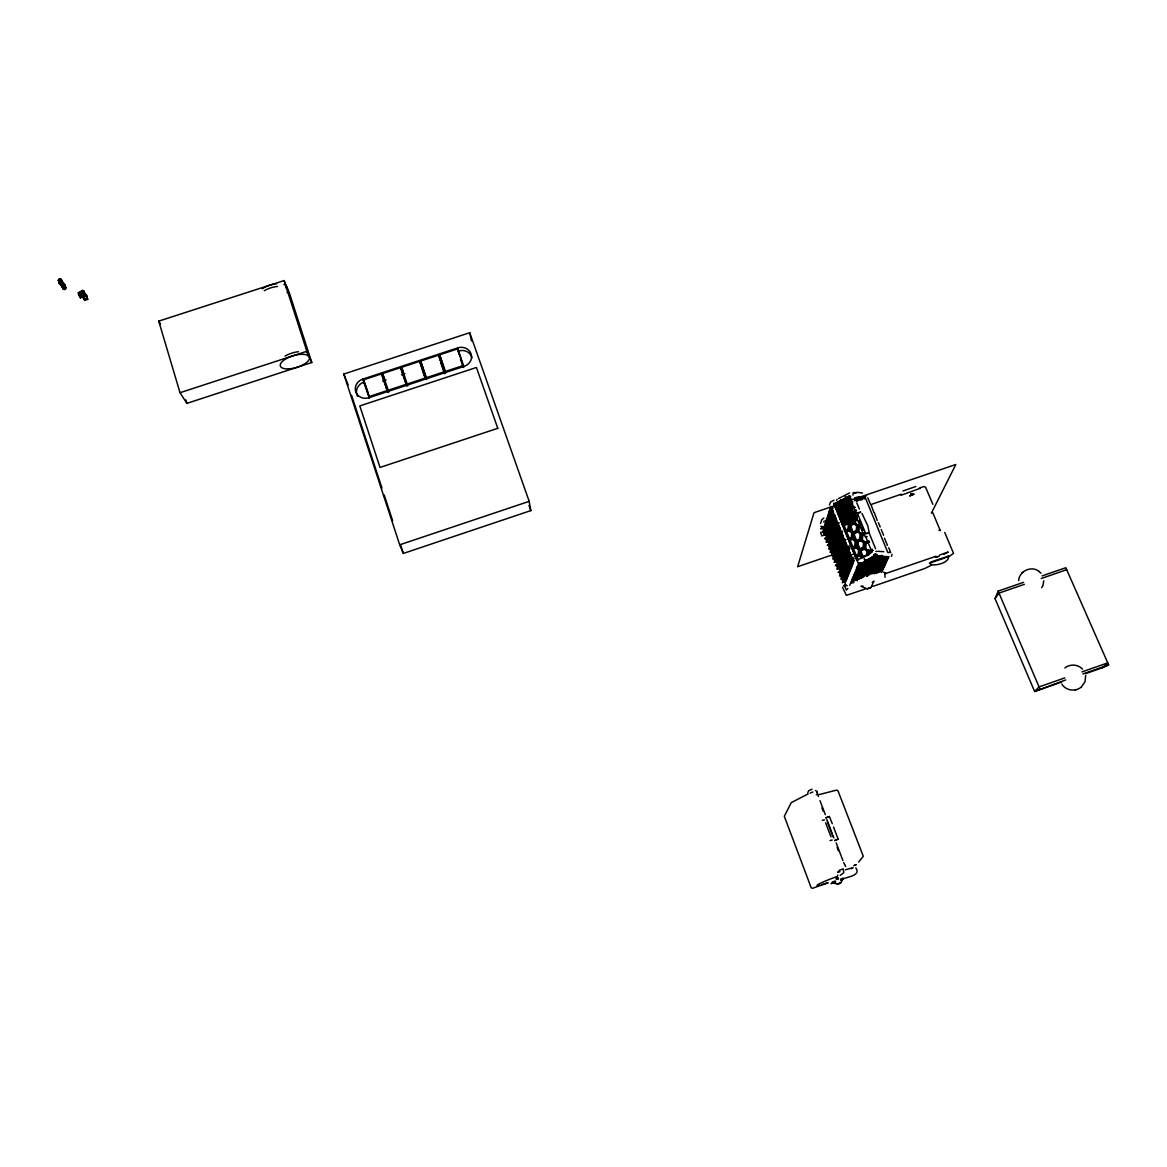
<?xml version="1.0" encoding="UTF-8"?>
<svg xmlns="http://www.w3.org/2000/svg" width="1167" height="1167" viewBox="0 0 1167 1167"><rect width="100%" height="100%" fill="white"/><g stroke="black" fill="none" stroke-linecap="round" stroke-linejoin="round"><path stroke-width="1.5" d="M815.5 790.599L816.812 791.168L818.403 796.521M1043.75 580.816L1042.948 585.28M860.604 512.196L857.497 513.436L865.608 533.304L869.167 533.071L875.586 548.753M807.768 792.714L808.293 791.459M838.096 839.204L834.551 840.59L838.096 839.044L833.559 827.009M834.653 505.88L837.775 504.261L838.008 501.781L839.642 502.043L839.394 504.509L834.653 505.88L833.88 503.94L838.008 501.781M838.475 515.289L840.109 515.522L843.026 522.714L841.392 522.495L838.475 515.289L842.764 512.794L843.216 508.214L838.81 504.888L839.19 501.183L843.756 498.805L845.375 499.068L844.062 499.739L846.629 499.316L850.597 497.361M844.485 498.426L846.119 498.674L850.714 496.296L849.095 496.019L844.485 498.426L848.117 501.154L847.65 505.749L843.814 507.733L840.444 505.136L840.809 501.431L845.929 499.841L845.448 501.227L841.495 503.167M838.023 514.166L841.144 512.561L841.597 507.966L838.227 505.369L835.105 506.989L838.023 514.166L839.657 514.399L836.739 507.237L835.105 506.989M841.392 522.495L846.148 521.109L846.6 516.529L842.195 513.188L842.647 508.593L848.103 506.857L842.647 508.593M855.236 507.353L853.631 507.12L850.685 499.899L847.548 501.518L847.082 506.128L851.502 509.468L851.049 514.063L847.198 516.033L843.814 513.422L844.266 508.841M844.514 520.89L844.981 516.295L841.597 513.67L843.216 513.918L840.109 515.522M843.814 507.733L842.195 507.485L846.031 505.501L846.498 500.906L843.756 498.805M857.045 514.953L857.57 516.252L855.965 516.018L855.44 514.72A3.676 3.341 -81 0 1 855.426 511.569L854.084 508.228L850.933 509.848L850.48 514.457L854.9 517.798L854.448 522.393L848.963 524.158L845.579 521.518L846.031 516.923L851.502 515.172L846.031 516.923M850.583 524.377L847.198 521.751L847.65 517.156M853.631 507.12L850.48 508.739L852.1 508.972L848.701 506.376L849.168 501.781L847.548 501.518M844.777 530.839L847.913 529.235L848.365 524.639L844.966 522.014L841.845 523.604L844.777 530.839L849.532 529.453L849.984 524.858L844.966 522.014M847.198 516.033L845.579 515.799L849.43 513.83L849.882 509.22L846.483 506.609M848.963 529.876L849.416 525.267L854.9 523.516L858.299 526.157L857.847 530.766L853.981 532.721L848.963 529.876L853.981 532.721M850.583 530.081L851.035 525.486L854.9 523.516M857.57 516.252L855.499 517.317L852.1 514.691L852.552 510.096L850.933 509.848M848.161 539.212L851.312 537.622L851.764 532.998L848.365 530.358L845.229 531.962L848.161 539.212L852.931 537.812L853.383 533.217L851.764 532.998M848.963 524.158L852.829 522.174L853.281 517.565L849.882 514.939M848.628 540.336L853.383 538.935L848.628 540.336L851.574 547.6L856.33 546.2L856.782 541.59L852.362 538.25L852.829 533.64L858.299 531.889L852.829 533.64M853.879 522.816L854.346 518.192L856.418 517.141L859.379 524.391L857.293 525.442L853.879 522.816L858.912 525.661L860.983 524.61L859.218 520.263M856.695 531.671L861.727 534.53L861.261 539.154L857.395 541.109L853.981 538.454L854.434 533.844M855.499 523.035L855.951 518.425L854.346 518.192M851.574 547.6L854.711 546.01L855.178 541.4L851.764 538.746M852.362 532.517L856.242 530.547L856.695 525.938L853.281 523.297M864.878 534.121L861.188 534.967L860.721 539.592L865.155 542.932L864.689 547.556L859.204 549.336L855.776 546.667L856.242 542.042L861.727 540.277L856.242 542.042M857.293 531.189L862.325 534.048L857.293 531.189L857.76 526.565L861.45 525.733M860.808 549.511L857.395 546.842L857.847 542.232M858.912 531.393L859.364 526.784L857.76 526.565M854.988 556.017L858.139 554.442L858.591 549.817L855.178 547.148L852.027 548.723L854.988 556.017L859.743 554.617L860.21 549.993L855.178 547.148M857.395 541.109L855.776 540.919L859.656 538.95L860.123 534.326M865.724 556.353L861.975 557.257L859.204 555.084L859.656 550.459L865.155 548.694L868.598 551.364L868.219 555.113L866.891 555.769M863.58 557.432L860.808 555.259L861.275 550.634L865.155 548.694M865.754 542.451L864.149 542.261L868.934 540.861L865.754 542.451L862.325 539.796L862.792 535.172L861.188 534.967M859.204 549.336L863.084 547.381L863.551 542.743L860.123 540.088M864.163 548.023L869.196 550.882L864.163 548.023L864.616 543.384L869.386 541.984L864.616 543.384M865.754 548.213L866.22 543.574M861.975 557.257L866.614 554.938L866.993 551.189L863.551 548.505M869.663 552.02L869.415 554.515L867.81 554.34L868.058 551.831L872.843 550.43L868.058 551.831M940.252 530.547L932.827 512.794L931.558 512.678M1018.674 580.626C1019.083 571.013 1031.686 565.28 1039.126 571.48M869.269 532.969L867.737 525.704L862.005 513.524M824.456 819.817L822.327 820.357M900.997 495.289L920.004 488.375M59.488 283.07L61.428 282.064L61.122 283.479L59.488 283.07L63.689 288.818L65.352 288.395L63.879 288.949L63.602 287.636M820.576 523.399L821.787 519.694L823.873 518.06M871.005 587.453L867.256 588.81L870.932 587.555L873.937 581.078L872.245 582.479M823.873 522.174L824.252 520.978M829.445 504.99L830.496 502.073L834.026 500.162M822.589 528.213L822.91 527.207L820.62 528.797A21.983 5.149 -21.3 0 1 823.844 528.651M824.135 527.017L824.836 524.902L825.186 528.87L824.135 527.017L827.461 525.894M825.463 522.976L824.967 524.508L827.534 530.693L827.972 529.41L825.463 522.976L828.803 521.839M826.44 520.03L826.951 518.469L829.474 524.946L829.037 526.244L826.44 520.03L829.795 518.877M829.985 509.235L829.445 510.84L832.086 517.156L832.538 515.814L829.985 509.235L833.398 508.068M823.931 535.405A22.013 5.076 -21.3 0 0 823.304 535.478L825.609 533.888L825.127 535.317L822.91 527.207M828.585 518.615L828.147 519.928L827.082 518.06L827.797 515.887L828.585 518.615L831.969 517.462M836.681 500.453L837.031 499.388M826.484 533.8L824.019 527.411L826.484 533.8L829.81 532.677M830.992 520.424L830.554 521.737L827.928 515.464L828.453 513.888L830.992 520.424L834.39 519.257M836.87 504.144L837.133 503.342L833.88 503.94M833.282 524.887L829.912 526.04L829.474 527.338L832.304 534.369L828.847 535.638L828.41 536.893L825.623 529.949L826.046 528.68L828.847 535.638M838.008 503.75L839.642 502.043M832.625 555.477A22.085 4.858 -21.2 0 0 831.385 555.609L833.705 554.048L833.194 555.434L830.992 547.323L828.687 548.884A22.071 4.931 -21.2 0 1 830.496 548.709L828.293 540.598L825.988 542.174A22.042 5.004 -21.2 0 1 827.811 542.013L825.609 533.888M856.228 493.087L854.273 493.087M833.428 522.232L832.975 523.545L830.102 516.456L830.554 515.114L833.428 522.232L836.841 521.065M832.319 527.863L831.867 529.162L834.726 536.236L833.967 530.766L832.319 527.863L835.703 526.711M827.811 542.013L828.293 540.598M838.737 509.746L837.862 505.121M836.403 506.989L840.342 505.048L840.809 503.692L837.337 504.261M838.271 513.976L838.737 512.649L842.618 510.738L846.046 510.154L844.718 506.916M839.875 509.352L840.342 508.01L844.252 506.084L842.924 502.802M840.619 500.001L841.495 504.669L844.952 504.086L848.89 502.146L848.044 497.478M829.722 541.838L826.732 535.434L829.722 541.838L833.034 540.7L833.617 539.358L830.787 532.327L830.35 533.596L833.18 540.627M831.225 537.491L830.787 538.76L827.972 531.773L828.41 530.489L831.225 537.491L834.565 536.353M832.304 534.369L831.546 528.914L829.912 526.04M835.878 524.071L835.426 525.383L832.538 518.25L832.99 516.923L835.878 524.071L839.306 522.904M830.145 542.903L832.757 550.43L830.145 542.903L833.471 541.78M831.225 539.84L831.663 538.585L833.296 541.459L834.04 546.842L831.225 539.84L834.565 538.702M834.741 529.716L834.288 531.014L837.162 538.118L836.403 532.619L834.741 529.716L838.139 528.549M840.561 515.216L839.7 510.65M844.266 504.596L843.799 505.953L836.418 508.462L836.87 507.12L840.809 505.18L844.266 504.596L842.939 501.314M844.937 505.574L844.077 500.92M836.754 530.474L836.287 531.773L833.413 524.654L833.865 523.341L836.754 530.474L840.167 529.307M830.496 548.709L830.992 547.323M835.616 536.047L835.164 537.331L838.023 544.42L837.279 538.964L835.616 536.047L839 534.894M842.399 520.409L841.509 516.062M843.099 511.525L844.412 514.749L841.378 517.317M846.046 510.154L842.982 512.765M843.508 520.03L842.618 515.683M844.222 511.146L845.068 515.683L848.438 515.099M845.856 506.536L846.688 511.102L850.101 510.533M847.505 501.854L848.351 506.463L851.779 505.894M839.219 532.342L838.752 533.655L835.864 526.492L836.331 525.179L839.219 532.342L842.662 531.175M838.066 537.943L837.6 539.212L840.473 546.346L839.729 540.861L838.066 537.943L841.465 536.776M844.208 525.442L844.543 524.508M848.103 507.805L848.949 512.357L845.083 514.253L841.684 514.822L840.838 510.271M851.093 506.405L850.612 507.747L843.303 510.242L843.77 508.9L847.68 506.974L851.093 506.405L849.766 503.137M836.899 547.513L836.447 548.753L834.799 545.85L834.055 540.452L836.899 547.513L840.269 546.36M851.75 507.368L850.903 502.758M835.776 552.881L835.339 554.106L838.154 561.108L837.41 555.784L835.776 552.881L839.117 551.743M840.532 539.84L840.065 541.123L842.953 548.286L842.224 542.786L840.532 539.84L843.96 538.673M834.726 562.275A22.115 4.785 -21.2 0 0 834.084 562.348L836.418 560.802L835.908 562.173L833.705 554.048M852.289 513.217L852.771 511.905M839.336 549.438L838.883 550.678L837.22 547.761L836.476 542.349L839.336 549.438L842.72 548.286M842.574 540.642L842.107 541.94L840.415 538.994L839.671 533.45L842.574 540.642L846.017 539.475M849.27 517.346L850.087 521.795L852.537 521.372L856.811 518.25L854.375 518.673M838.198 554.821L837.746 556.046L840.576 563.092L839.846 557.738L838.198 554.821L845.171 552.575M852.741 513.334L856.097 512.751L855.615 514.063L848.409 516.514M860.823 500.162L861.334 498.79L855.265 500.658M837.439 569.029A22.144 4.712 -21.2 0 0 836.797 569.102L839.131 567.57L838.621 568.927L836.418 560.802M843.887 548.125L843.405 549.394L846.308 556.571L845.579 551.101L843.887 548.125L847.3 546.958M861.961 499.782L863.711 497.798L864.762 497.93L864.353 498.965M839.452 566.039L836.622 559.037L839.452 566.039L842.778 564.901M842.647 557.636L842.18 558.876L840.517 555.944L839.773 550.532L842.647 557.636L846.031 556.484M845.944 548.971L845.462 550.24L843.77 547.279L843.026 541.765L845.944 548.971L849.386 547.804M841.48 562.975L841.013 564.172L843.858 571.247L843.128 565.907L841.48 562.975L844.835 561.823M846.396 550.095L845.915 551.364L848.832 558.57L848.103 553.07L846.396 550.095L849.839 548.913M867.767 497.813L870.451 504.086M840.853 574.514L839.131 567.57M845.127 559.635L844.645 560.86L842.982 557.914L842.238 552.487L845.127 559.635L848.526 558.468M843.931 564.959L843.464 566.17L846.323 573.274L845.594 567.921L843.931 564.959L847.3 563.807M842.705 574.164L839.89 567.133L842.705 574.164L846.046 573.012M847.14 562.859L846.425 557.418L844.733 554.456L844.252 555.696L847.14 562.859L843.814 564.128L842.618 559.97L843.085 558.745L844.762 561.692L845.491 567.089L843.814 564.128M846.411 566.972L845.929 568.183L848.482 574.747L849.065 573.333L846.411 566.972L849.795 565.82L850.758 569.146L850.159 570.59L847.592 563.982L848.073 562.742L849.78 565.732M849.766 558.453L849.284 559.693L851.881 566.36L852.464 564.886L849.766 558.453L853.223 557.272M843.581 581.283L841.859 574.354L839.511 575.885A22.173 4.639 -21.1 0 1 840.751 575.739M845.156 576.192L844.689 577.373L843.041 574.427L842.311 569.131L845.156 576.192L848.511 575.039M848.467 567.906L847.971 569.117L846.294 566.141L845.564 560.743L848.467 567.906L851.866 566.739M851.37 560.598L850.655 555.069L848.934 552.079L848.438 553.348L851.37 560.598L853.675 559.81M851.822 561.721L852.333 560.466L853.456 562.45L852.625 564.507L851.822 561.721L854.127 560.933M873.82 512.298L871.063 504.786M845.521 585.323L844.587 581.151L842.238 582.669A22.188 4.566 -21.1 0 1 842.88 582.581M1061.78 681.966L1034.618 691.491L995.043 598.642L998.135 591.115L1023.517 582.333M849.678 585.367L850.48 583.456M858.547 563.997L861.202 562.669L858.547 563.997L833.851 503.05M877.219 520.526L874.448 512.999M857.847 570.692L854.755 573.128L855.586 571.13L857.847 570.692L856.505 567.366M862.792 576.09L859.408 576.746L855.017 579.766L862.282 577.271L861.465 572.807M857.234 574.485L856.738 575.667L860.152 575.01L864.587 571.961L857.234 574.485L855.892 571.174M859 570.298L858.489 571.509L861.917 570.853L866.395 567.76L859 570.298L857.643 566.972M868.248 563.501L864.776 564.157L860.254 567.293L867.708 564.74L868.248 563.501L866.877 560.145M857.22 580.743L856.403 576.308M859.466 575.477L858.956 576.673L852.304 579.051L852.887 577.636L859.466 575.477L858.124 572.195M863.026 567.104L862.501 568.329L855.747 570.751L856.345 569.292L863.026 567.104L861.669 563.763M867.912 572.589L864.514 573.245L860.079 576.279L867.387 573.77L866.57 569.292M873.499 559.854L870.028 560.51L865.476 563.676L872.945 561.108L873.499 559.854L872.128 556.499M935.496 557.242L939.304 556.017M863.405 576.892L867.825 573.858L871.209 573.201L869.882 569.934M865.724 571.567L865.199 572.764L868.598 572.107L873.062 569.044L865.724 571.567L864.382 568.271M874.944 564.828L871.516 565.484L867.008 568.592L874.389 566.053L874.944 564.828L873.587 561.502M874.871 556.747L875.294 555.755L868.263 559.153L874.871 556.747L873.937 554.5M870.888 568.023L870.349 569.233L873.747 568.577L878.255 565.484L870.888 568.023L869.532 564.711M880.181 561.225L876.753 561.881L872.216 565.003L879.626 562.465L880.181 561.225L878.809 557.899M874.652 559.46L874.098 560.714L877.555 560.058L882.135 556.892L874.652 559.46L873.281 556.105M876.257 555.828L878.153 555.959L876.023 556.353L875.338 553.566M884.469 538.177L887.431 545.368M834.93 881.304C835.339 881.814 826.703 881.858 837.629 884.032C840.794 884.659 843.508 878.095 842.91 878.372M871.209 573.201L868.088 575.608M879.758 556.805L881.873 555.419L875.323 556.849L870.728 560.029L881.362 556.63L878.766 557.68L879.991 556.834M871.807 574.004L876.242 570.969L879.612 570.313L878.27 567.045M876.081 564.434L875.542 565.659L878.955 565.018L883.477 561.91L876.081 564.434L874.725 561.123M878.007 560.145L877.453 561.4L880.881 560.743L885.461 557.593L878.007 560.145L876.636 556.805M879.466 556.907L883.113 556.28L881.143 556.148M948.552 556.178C949.763 564.857 925.46 567.57 931.135 561.91L948.538 556.105L946.991 557.242M884.134 566.914L877.482 569.292L876.942 570.503L883.477 568.358L884.134 566.914L882.792 563.632M879.393 565.105L878.839 566.316L882.223 565.674L885.417 564.157L886.103 562.698L879.393 565.105L878.036 561.794M879.612 570.313L875.162 573.347M881.537 566.141L880.968 567.352L873.66 569.861L878.138 566.797L881.537 566.141L880.181 562.844M885.242 564.536L882.106 566.972L884.309 566.549L885.242 564.536L883.9 561.239M884.63 561.517L884.061 562.742L886.278 562.319L887.226 560.277L884.63 561.517L883.259 558.191M881.552 572.486L882.208 571.071L875.6 573.435M891.428 556.294L892.084 554.354M1042.714 585.849L1041.737 587.701M83.499 292.786L82.171 292.932M817.09 794.144L816.287 794.815M866.541 495.639L856.68 501.445M931.485 512.94L955.831 464.495L814.012 512.707L797.644 566.724L830.321 555.55M808.673 790.774L811.999 789.198M902.952 490.986L915.774 486.522M865.068 497.113L887.868 552.589L889.896 552.399M63.587 287.666L58.394 280.532L61.355 279.584L65.892 287.636L62.945 288.585L58.394 280.532M840.605 880.312C844.004 876.782 862.077 876.607 855.79 867.883M995.043 598.642L998.996 593.113L1024.378 584.331M842.982 878.24L840.532 879.262M885.038 577.3L884.892 574.747M810.146 793.137L812.845 791.985M858.635 862.034L863.303 856.286L837.921 790.672L836.608 790.103L819.176 794.596M840.955 882.733L837.191 884.046M1021.971 573.172L1023.109 572.063M1081.517 686.809L1085.062 681.645L1085.646 675.416M1085.558 673.636L1102.538 667.699L1107.746 662.871L1081.999 671.886M84.549 294.624C85.001 294.653 85.774 296.724 84.651 294.595A1.546 1.371 -24.9 0 1 86.591 295.426L87.729 299.394L84.797 300.342L81.967 296.243L80.844 292.261A1.546 1.371 -24.9 0 1 81.938 290.452A1.546 1.371 -24.9 0 1 83.791 291.312L84.666 293.515L78.831 295.353L78.072 292.713L81.019 291.765M1081.226 687.071C1075.872 691.885 1065.777 690.908 1061.839 684.066M866.031 533.873L869.284 532.881M838.417 878.663L836.389 879.407L838.431 878.605M1064.888 667.932C1069.949 663.804 1078.133 664.198 1082.538 669.129M854.507 521.416L857.337 519.344M830.058 840.576L832.202 840.007M939.056 530.445L940.252 530.372M852.902 495.144L853.179 494.006M852.873 493.014L855.032 492.386L854.477 492.985M910.785 493.874L912.156 493.51L910.829 494.195M878.649 556.221L877.511 557.097L878.343 557.213M856.097 512.751L854.244 513.932L855.688 513.859M838.548 498.601L841.582 497.025M842.72 496.427L849.634 492.955M851.837 499.053L847.096 500.41L848.715 500.672L846.119 498.674M836.739 507.237L839.846 505.617L838.227 505.369M857.453 512.897L860.59 512.109M855.965 516.018L853.894 517.083L855.499 517.317M841.845 523.604L846.6 522.232M845.229 531.962L849.984 530.577L848.365 530.358M808.133 793.939L791.284 802.59L784.312 816.287L811.211 887.795L812.582 888.277L828.147 882.748L821.51 884.79M860.721 533.844L864.411 532.998M852.027 548.723L856.782 547.323M867.592 550.707L872.376 549.292M855.44 557.155L860.21 555.74L855.44 557.155L856.578 559.956L858.183 560.116L857.059 557.315M856.578 559.956L862.836 557.797M867.81 554.34L872.055 552.224L871.238 550.24M943.826 554.296L948.217 552.049L939.712 554.981M931.733 565.061L924.731 568.533L872.858 586.388M949.369 556.294L953.541 553.391L944.73 532.444M847.082 499.447L849.736 498.134M841.961 503.298L845.915 501.343M845.419 504.202L852.8 501.693M854.813 500.541L857.949 497.857L854.492 498.426M848.38 504.99L852.304 503.065M848.832 505.121L852.771 503.181M843.303 508.783L847.213 506.857M838.271 512.532L842.166 510.621M847.169 509.775L854.477 507.295M843.435 512.882L849.416 511.029M845.535 514.37L849.386 512.473M853.442 511.394L856.024 510.139M840.546 518.046L847.767 515.595L846.469 512.386M856.476 510.256L853.413 512.838L856.768 512.255M847.3 516.893L840.094 519.344M843.916 518.877L851.108 516.427L850.626 517.725L847.242 519.388A6.025 1.415 -21.6 0 0 841.859 520.613M854.769 514.807L851.735 517.346L855.075 516.777M847.111 519.373A6.025 1.415 -21.6 0 1 847.169 520.92L853.923 518.556M850.568 520.526L853.106 519.286M845.2 524.027L848.992 522.174L849.459 520.905L846.513 521.416M849.43 522.291L845.346 524.96L851.604 521.912L849.43 522.291L848.146 519.111M854.098 521.649L849.78 523.75L842.414 524.639M865.549 562.334L870.115 559.168L867.096 559.737L862.063 562.99L865.549 562.334L864.178 558.964M872.303 563.69L876.855 560.539L873.397 561.196L868.861 564.347L872.303 563.69L870.947 560.35M851.312 868.7L853.179 867.825M884.178 561.415L887.401 559.897L888.087 558.409L881.333 560.831L880.764 562.071L884.178 561.415L882.821 558.103M865.272 571.48L869.736 568.402L866.322 569.073L861.859 572.151L865.272 571.48L863.93 568.183M871.895 572.734L876.344 569.686L872.96 570.342L868.511 573.391L871.895 572.734L870.567 569.452M858.839 579.182L862.734 577.344M1065.719 679.967L1034.618 691.491L1039.068 686.911L1064.829 677.896M875.877 551.291L876.709 551.466M1102.538 667.699L1108.65 664.927L1065.821 567.716L1042.131 575.9M836.783 878.138L836.01 878.488L837.118 878.197M837.308 878.124L838.125 877.744L837.352 877.934M937.582 556.878L936.328 557.257M830.933 883.74L835.762 882.019M839.963 871.647L837.687 872.318L839.627 870.144L843.172 868.875L843.785 872.756L840.24 875.338M1082.888 673.942L1108.65 664.927M854.784 865.01L856.301 864.616L855.469 865.024A22.654 1.648 -20.2 0 0 853.719 865.768M1041.3 578.482L1066.696 569.7M865.447 588.927L846.411 595.36L842.516 587.278M846.279 549.234L847.986 552.224L847.257 546.681L845.55 543.705L846.279 549.234L849.722 548.067M834.988 557.272L832.669 558.833A22.1 4.828 -21.2 0 1 834.493 558.657M840.517 555.944L843.887 554.777M850.655 555.069L852.96 554.281M837.716 564.026L835.382 565.572A22.129 4.756 -21.2 0 1 837.206 565.397M851.881 559.343L854.186 558.555M851.487 561.444L853.792 560.656M847.592 563.982L851.006 562.8M840.43 570.809L838.096 572.341A22.158 4.683 -21.1 0 1 839.919 572.151M843.158 577.592L840.809 579.124A22.173 4.61 -21.1 0 1 842.632 578.92M845.9 584.404L843.537 585.922A22.202 4.522 -21.1 0 1 847.271 585.674M884.717 573.872L935.963 556.265M945.095 557.899L929.37 563.15M828.906 518.863L832.29 517.71M871.632 504.304L901.318 494.195M919.829 487.894L923.739 486.581L925.548 487.135L932.856 504.319M824.194 530.402L821.904 531.977A21.998 5.12 -21.3 0 1 823.727 531.831M837.075 530.722L840.503 529.555M826.892 537.097L824.588 538.673A22.027 5.047 -21.3 0 1 826.411 538.512M833.617 539.358L836.987 538.22M830.029 542.086L831.648 544.945L830.904 539.592L829.285 536.718L830.029 542.086L833.355 540.948M829.591 543.807L827.272 545.368A22.056 4.974 -21.2 0 1 829.095 545.208M834.478 545.602L837.833 544.449M834.799 545.85L838.154 544.712M832.29 550.532L829.97 552.093A22.071 4.901 -21.2 0 1 831.794 551.918M847.257 546.681L849.561 545.893M399.697 544.799L529.176 501.343L469.732 332.712L343.784 374.053L399.697 544.799L403.359 553.435L530.825 510.606L529.176 501.343M382.674 381.04L386.102 379.917M401.506 374.855L404.92 373.717M388.173 390.274L406.276 384.308L400.631 367.62L382.586 373.542L388.844 391.995M407.283 383.972L425.357 378.02L419.668 361.362L401.638 367.284L403.84 374.184M835.441 881.143L834.317 881.493M186.895 403.374L311.779 362.499L289.285 292.713L284.077 280.561L158.741 321.129L180.024 392.71L186.895 403.374L185.859 399.931M362.718 379.129L457.843 347.868A10.532 9.759 -11.8 0 1 471.045 353.805A10.532 9.759 -11.8 0 1 464.276 366.321L368.86 397.743A10.591 9.803 -17.7 0 1 355.716 391.747A10.591 9.803 -17.7 0 1 362.718 379.129L364.994 385.168M381.58 373.878L387.167 390.595L369.035 396.576L363.491 379.815L381.58 373.878L387.852 392.331M420.66 361.026L438.661 355.118L444.408 371.748L426.363 377.685L420.66 361.026L426.641 379.552M439.667 354.783L457.639 348.875L463.43 365.475L445.415 371.412L439.667 354.783L445.488 373.338M180.024 392.71L306.848 351.267L311.779 362.499M81.719 294.463L81.267 292.873A1.546 1.371 -24.9 0 1 82.361 291.079A1.546 1.371 -24.9 0 1 84.214 291.925L80.844 292.261L83.791 291.312L87.729 299.394M82.726 294.23L84.184 293.763A1.546 1.371 -24.9 0 0 83.441 294.23M85.439 295.047L86.591 295.426M81.967 296.243L84.928 295.295M78.831 295.353L80.538 297.818L83.47 296.87M84.418 299.015L87.35 298.066M59.138 283.173L62.099 282.224L65.892 287.636M845.302 869.823L852.012 867.956M829.387 816.521L825.988 817.834L829.387 816.521L832.304 823.727M847.884 588.46L846.352 590.108L844.339 585.075M823.246 526.653L820.751 526.317M1075.303 689.857L1076.207 689.653M857.716 579.576L851.195 581.72L850.626 583.106L853.354 582.566M862.953 586.111L860.925 586.272L867.314 588.868M854.419 517.273L847.694 519.49L846.396 516.295M855.032 518.177L857.205 517.798M839.788 514.107L841.028 513.888M841.013 515.318L844.412 514.749M839.19 509.862L842.632 509.279M835.747 508.972L839.19 508.389M877.847 551.291L883.696 551.699M866.614 554.938L868.219 555.113M858.139 554.442L859.743 554.617M859.204 555.084L860.808 555.259M859.656 550.459L861.275 550.634M866.993 551.189L868.598 551.364M858.591 549.817L860.21 549.993M863.084 547.381L864.689 547.556M855.776 546.667L857.395 546.842M854.711 546.01L856.33 546.2M855.178 541.4L856.782 541.59M863.551 542.743L865.155 542.932M851.312 537.622L852.931 537.812M859.656 538.95L861.261 539.154M852.362 538.25L853.981 538.454M860.721 539.592L862.325 539.796M856.753 492.299L862.544 493.014M863.274 533.917L863.668 534.836A3.53 3.224 -82.6 0 0 865.593 536.455L867.198 536.645M847.913 529.235L849.532 529.453M856.242 530.547L857.847 530.766M849.416 525.267L851.035 525.486M857.293 525.442L858.912 525.661M848.365 524.639L849.984 524.858M856.695 525.938L858.299 526.157M845.579 521.518L847.198 521.751M852.829 522.174L854.448 522.393M844.981 516.295L846.6 516.529M853.281 517.565L854.9 517.798M841.144 512.561L842.764 512.794M849.43 513.83L851.049 514.063M842.195 513.188L843.814 513.422M850.48 514.457L852.1 514.691M841.597 507.966L843.216 508.214M849.882 509.22L851.502 509.468M838.81 504.888L840.444 505.136M847.082 506.128L848.701 506.376M837.775 504.261L839.394 504.509M846.031 505.501L847.65 505.749M846.498 500.906L848.117 501.154M839.19 501.183L840.809 501.431M883.536 572.18L885.68 573.085M858.591 555.565L861.231 557.636M1039.009 571.392L1040.935 573.201M844.616 864.411L845.681 866.497M844.529 864.295L843.639 862.544M83.688 297.337L81.296 293.851L84.243 292.902L87.044 297.016M158.741 321.129L160.506 324.032M83.426 292.071L82.084 292.713M998.135 591.115L1039.957 688.982M878.415 522.67L880.195 526.959M881.231 529.497L883.594 535.245M888.729 547.731L890.757 552.618M884.922 559.008L886.278 562.319M856.811 502.875L859.35 509.06M881.318 562.465L882.66 565.762M880.881 562.363L882.223 565.674M876.855 554.092L878.226 557.461M875.104 554.106L876.023 556.353M876.184 556.703L877.555 560.058M874.404 554.588L875.323 556.849M862.034 527.178L863.23 530.081M849.095 496.019L850.218 498.79M865.608 536.441L867.329 540.657M867.796 541.794L870.772 549.117M848.73 496.967L850.072 500.264M859.846 525.515L862.807 532.779M876.14 566.01L877.482 569.292M875.702 565.922L877.044 569.219M845.273 496.019L846.629 499.316M871.399 560.437L872.756 563.778M873.149 570.561L874.477 573.814M851.239 518.206L852.537 521.372M843.61 500.803L844.952 504.086M845.389 506.405L846.717 509.658M847.578 512.007L848.89 515.216M869.094 564.624L870.436 567.935M871.005 569.54L872.332 572.822M848.832 517.229L850.116 520.409M864.645 559.066L866.002 562.421M850.466 525.427L863.361 557.155M866.191 564.04L867.548 567.366M843.77 511.029L845.083 514.253M840.371 510.154L841.684 513.392M865.899 573.041L867.227 576.308M865.462 572.953L866.789 576.221M859.423 562.698L860.779 566.053M835.514 504.188L836.287 506.128M843.478 523.823L846.396 531.043M846.848 532.167L849.795 539.402M850.247 540.525L853.194 547.79M853.646 548.913L856.593 556.192M859.262 571.801L860.59 575.098M858.81 571.713L860.152 575.01M854.186 575.316L855.499 578.599M853.733 575.229L855.061 578.511M852.493 579.386L853.806 582.639M343.784 374.053L348.174 384.993M822.779 531.35L824.121 534.705M825.463 538.075L826.819 541.43M828.162 544.785L834.901 561.575M836.243 564.93L837.6 568.285M838.942 571.64L842.982 581.72M820.547 532.473L821.991 536.091M820.007 800.693L825.346 814.639M836.156 842.837L842.924 860.531M826.819 819.54L827.768 821.991M828.234 823.216L832.465 834.274M832.932 835.499L833.88 837.964M821.991 807.929L823.275 811.269M827.272 821.728L833.048 836.841M837.104 847.388L838.402 850.772M825.653 822.925L830.992 836.856M363.491 379.815L366.059 386.613M817.031 791.664L817.279 792.364M463.795 367.138L462.701 364.06M529.001 505.457L530.825 510.606M460.454 359.232L463.328 367.459M382.586 373.542L384.964 380.384M440.513 362.12L444.496 373.659M462.453 363.375L458.587 351.019A10.488 9.715 -11.8 0 1 471.979 357.758M425.08 378.225L419.668 361.362M401.638 367.284L407.75 385.766M406.758 386.102L400.631 367.62M366.613 388.275L369.356 396.576M351.559 395.307L381.959 488.127M384.22 494.998L392.666 520.774M400.544 544.843L403.359 553.435M369.356 398.253L363.856 382.163A10.547 9.774 -17.8 0 0 357.613 396.357M284.077 280.561L306.848 351.267M837.833 875.017L837.352 876.432L833.924 877.657A21.385 1.517 -20.1 0 0 819.57 885.257M86.183 294.813L86.635 296.403M84.112 297.95L84.797 300.342M79.546 292.231L80.304 294.886M79.779 295.178L80.538 297.818M61.355 279.584L62.099 282.224M62.216 285.944L62.945 288.585M438.661 355.118L440.047 360.37M457.843 347.868L459.317 354.141M457.639 348.875L458.894 354.17M469.732 332.712L471.512 340.939M64.258 286.746A1.546 1.371 -25.2 0 1 65.906 288.234A1.546 1.371 -25.2 0 1 63.733 289.416A1.546 1.371 -25.2 0 1 63.31 287.257M63.106 284.237A1.546 1.371 -25.1 0 1 65.06 284.777A1.546 1.371 -25.1 0 1 64.345 286.659M62.434 286.382A1.546 1.371 -25.1 0 1 62.187 285.361M83.426 294.653A1.546 1.371 -24.9 0 1 86.037 294.507A1.546 1.371 -24.9 0 1 84.666 296.681M82.58 291.166A1.546 1.371 -24.9 0 1 84.316 292.64A1.546 1.371 -24.9 0 1 82.084 293.821A1.546 1.371 -24.9 0 1 81.807 291.575M83.441 296.112A1.546 1.371 -24.9 0 1 83.193 295.791M285.594 287.447A15.025 6.564 -16.5 0 1 287.155 292.64M264.282 290.729A15.025 6.564 -16.5 0 1 277.469 286.455M306.527 352.434A15.2 6.127 -16.8 0 1 308.351 356.591M285.069 356.066A15.2 6.127 -16.8 0 1 298.402 351.705M283.902 284.398A15.011 6.579 -16.5 0 1 286.659 289.241M262.298 288.76A15.011 6.579 -16.5 0 1 276.608 283.771M845.287 522.13A6.025 1.415 -21.6 0 1 843.333 523.064M82.186 292.64L82.186 292.713M60.888 279.949C59.123 283.435 58.438 277.09 60.888 279.949M913.892 494.195L909.779 495.873L913.892 494.195M826.309 520.424L825.594 522.583L826.659 524.435L826.309 520.424M829.314 511.263L828.585 513.48L829.664 515.347L829.314 511.263M830.86 506.566L830.116 508.812L831.21 510.708L830.86 506.566M827.52 524.231L827.097 525.515L829.912 532.517L829.154 527.09L827.52 524.231M829.022 519.709L828.585 521.022L831.429 528.067L830.671 522.583L829.022 519.709M832.1 510.46L831.648 511.802L834.536 518.965L833.778 513.363L832.1 510.46M831.429 521.518L830.992 522.831L833.851 529.906L833.092 524.406L831.429 521.518M835.441 518.731L834.988 520.074L837.891 527.236L837.133 521.649L835.441 518.731M833.194 534.18L832.742 535.463L835.587 542.509L834.843 537.083L833.194 534.18M832.523 544.785L832.086 546.025L834.901 553.012L834.157 547.673L832.523 544.785M837.191 531.583L836.739 532.881L839.627 540.015L838.869 534.501L837.191 531.583M838.81 527.032L838.344 528.345L841.247 535.536L840.503 529.978L838.81 527.032M833.384 550.955L835.995 558.482L833.384 550.955M834.916 546.681L834.478 547.921L837.308 554.952L836.564 549.584L834.916 546.681M855.236 497.755L858.883 497.215L855.236 497.755M837.337 548.607L836.885 549.847L839.729 556.907L838.985 551.51L837.337 548.607M838.927 544.26L838.46 545.514L841.334 552.633L840.59 547.192L838.927 544.26M842.166 535.361L841.699 536.66L844.616 543.866L843.872 538.323L842.166 535.361M859.087 497.478L858.576 498.849L863.142 497.725L859.087 497.478M841.392 546.185L840.926 547.44L843.799 554.588L843.07 549.132L841.392 546.185M839.044 560.991L838.592 562.202L841.407 569.233L840.692 563.909L839.044 560.991M840.634 556.776L840.167 558.001L843.012 565.076L842.297 559.708L840.634 556.776M847.242 556.44L846.761 557.695L849.664 564.886L848.934 559.431L847.242 556.44M843.143 575.243L845.491 582.143L843.143 575.243M844.762 571.144L844.295 572.341L846.819 578.861L847.388 577.446L844.762 571.144M845.594 577.286L845.9 581.151L846.673 579.211L845.594 577.286M847.242 573.187L847.534 577.082L848.336 575.127L847.242 573.187M848.905 569.015L849.211 572.953L850.014 570.969L848.905 569.015M850.612 564.77L850.903 568.767L851.72 566.739L850.612 564.77M852.158 579.415L851.356 581.356L854.375 578.978L852.158 579.415M853.865 575.302L853.048 577.271L856.097 574.864L853.865 575.302M854.609 573.508L854.011 574.937L860.721 572.53L861.231 571.334L854.609 573.508M857.351 566.885L856.505 568.913L859.627 566.447L857.351 566.885M858.124 565.032L857.512 566.506L864.324 564.069L864.849 562.83L858.124 565.032M864.178 566.71L863.653 567.935L867.096 567.279L871.603 564.172L864.178 566.71M883.302 556.499L882.733 557.753L887.314 556.571L883.302 556.499M880.735 569.934L880.195 571.13L882.383 570.707L883.302 568.723L880.735 569.934M886.614 557.199L886.03 558.453L888.277 558.03L888.904 556.674L886.614 557.199M63.251 284.675L64.652 285.156L63.324 284.646M497.784 428.304L380.019 467.442L359.815 405.912L476.413 367.474L497.784 428.304M64.273 287.199L65.425 287.943L64.2 287.228M833.136 511.584L831.137 506.653L833.136 511.584M836.491 519.884L834.493 514.924L836.491 519.884M839.861 528.199L837.848 523.224L839.861 528.199M843.23 536.543L841.217 531.554L843.23 536.543M846.615 544.901L844.587 539.898L846.615 544.901M850.014 553.289L847.971 548.271L850.014 553.289M853.413 561.706L851.37 556.674L853.413 561.706M60.421 284.106A1.561 1.371 -25.1 0 0 62.026 282.049A1.561 1.371 -25.1 0 0 59.415 281.962A1.561 1.371 -25.1 0 0 60.421 284.106M59.677 281.466A1.561 1.371 -25.1 0 0 61.282 279.394A1.561 1.371 -25.1 0 0 58.671 279.307A1.561 1.371 -25.1 0 0 59.677 281.466M288.585 368.889A15.2 6.098 -16.8 0 0 309.503 357.452A15.2 6.098 -16.8 0 0 286.586 358.459A15.2 6.098 -16.8 0 0 288.585 368.889"/></g></svg>
